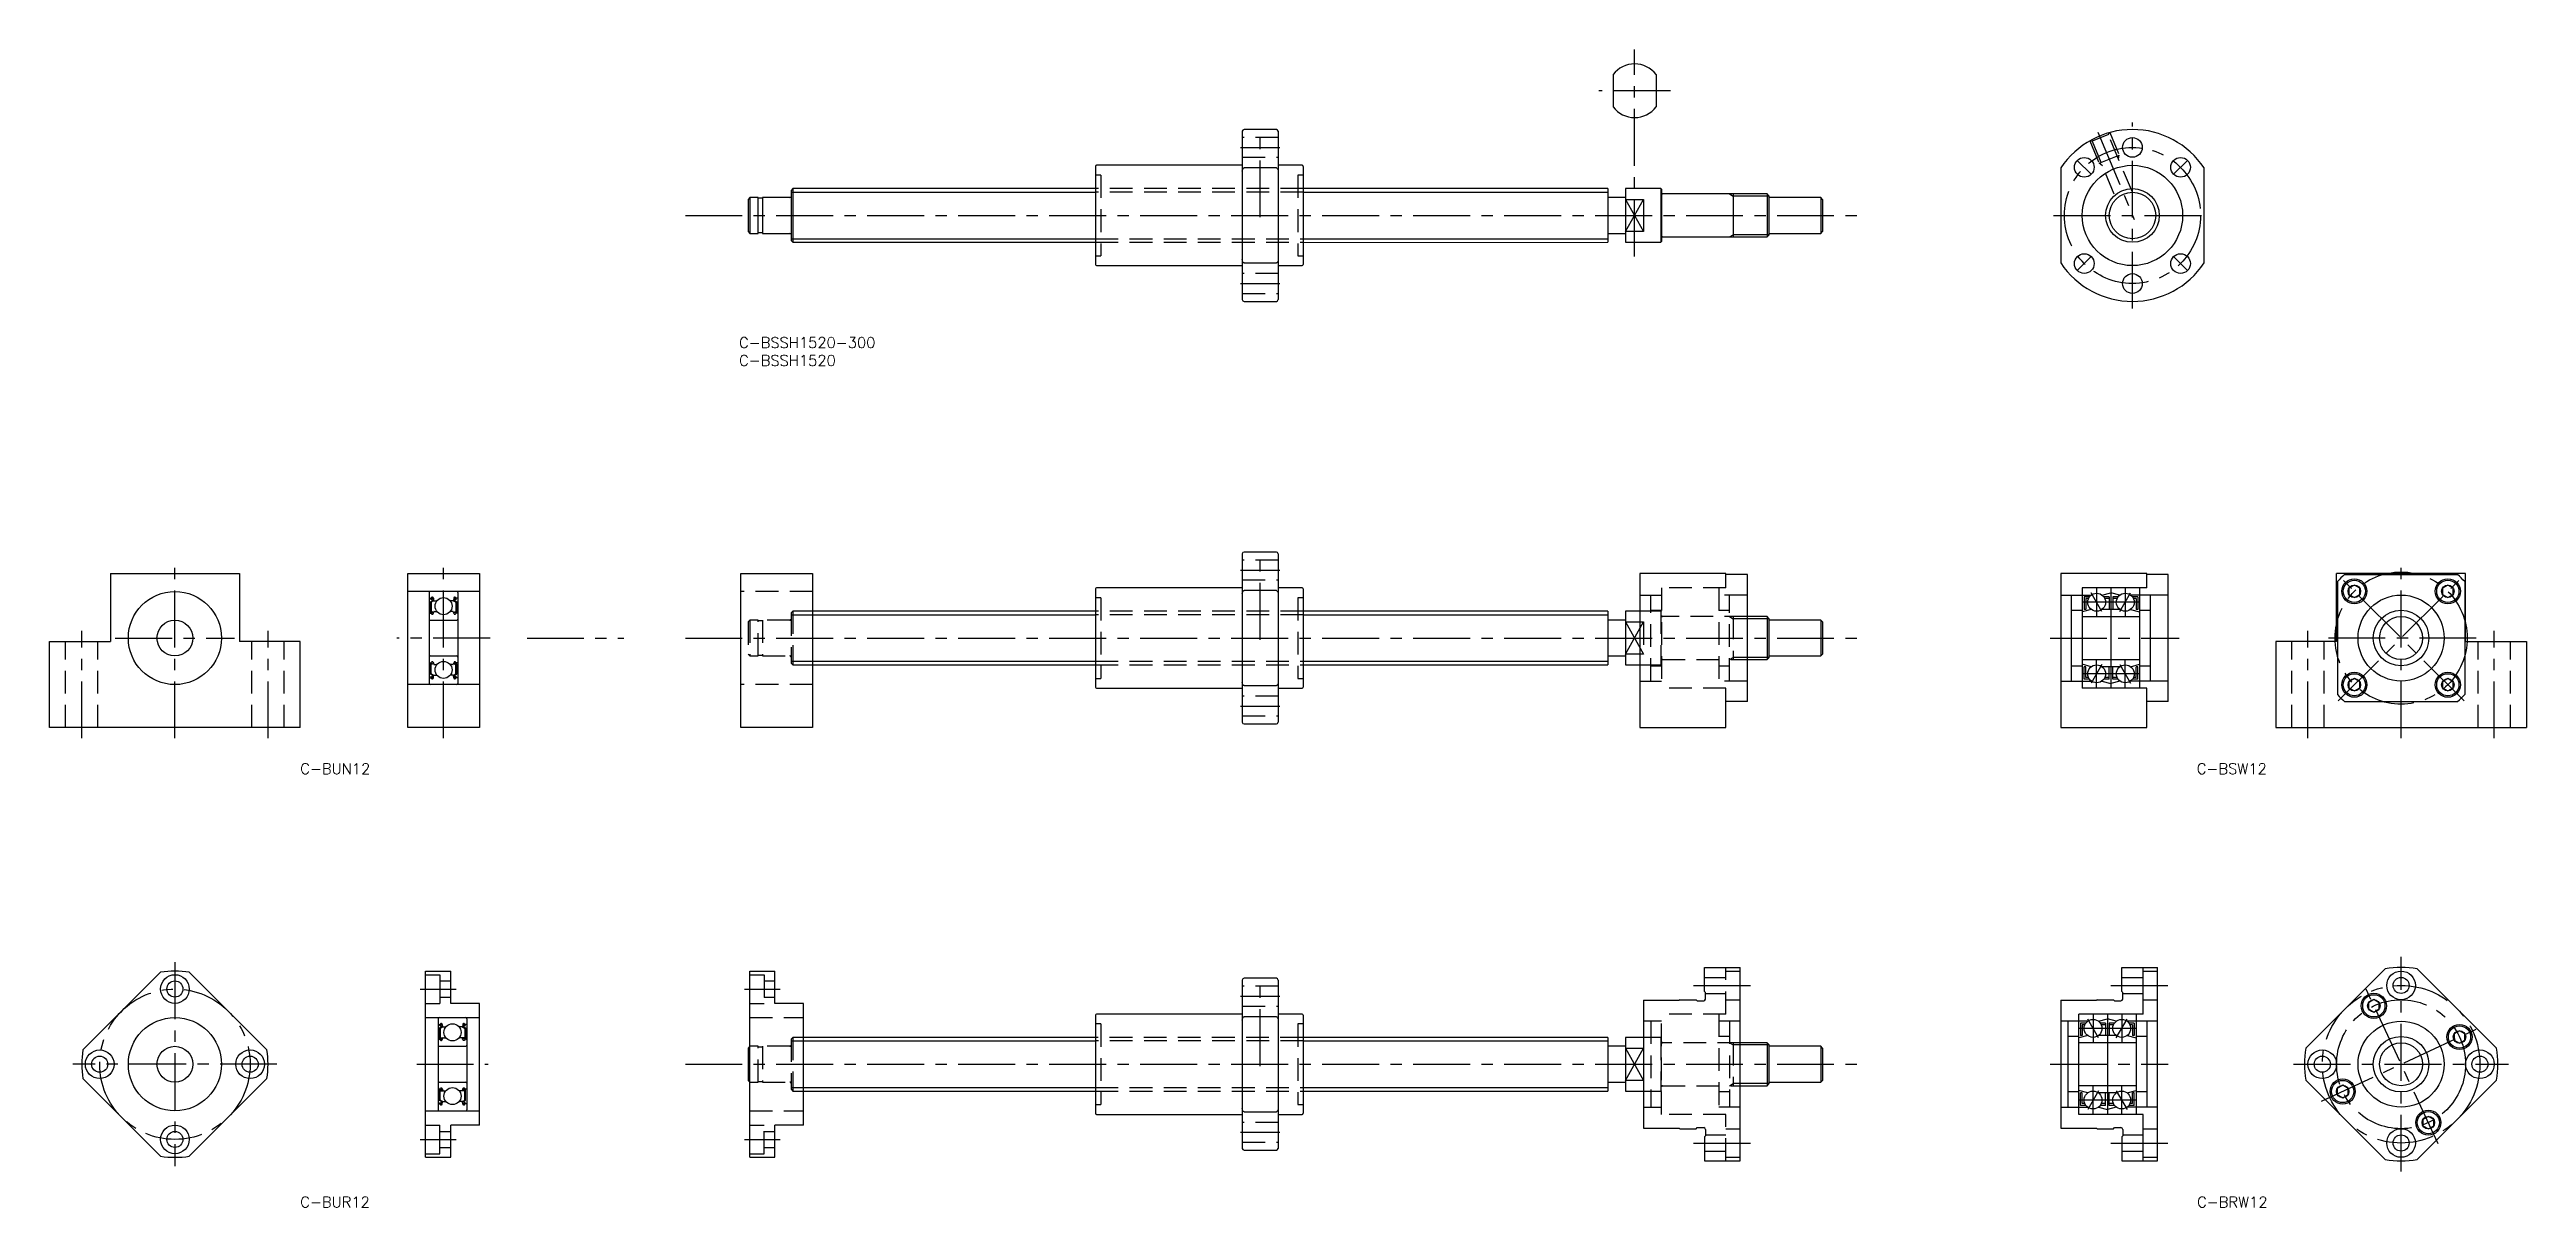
# Model space of a CAD drawing. Extents: x -193 to 499, y -243 to 80.
import ezdxf

# ---------------------------------------------------------------- set-up
doc = ezdxf.new("R2010")
doc.units = 0
doc.header["$LTSCALE"] = 0.5
doc.linetypes.add('CENTER', pattern=[50.8, 31.75, -6.35, 6.35, -6.35])
doc.linetypes.add('DASHED', pattern=[19.05, 12.7, -6.35])
for name, color, linetype in [('MSM_CENTER', 1, 'CENTER'), ('MSM_CONTINUOUS', 7, 'CONTINUOUS'), ('MSM_DASHED', 4, 'DASHED'), ('MSM_NARROW', 5, 'CONTINUOUS'), ('MSM_PART_NUMBER', 7, 'CONTINUOUS')]:
    doc.layers.add(name, color=color, linetype=linetype)
doc.styles.get("Standard").update_dxf_attribs({"font": 'txt.shx', "height": 3, "bigfont": 'bigfont.shx'})

# ---------------------------------------------------------------- blocks, each defined once
blk = doc.blocks.new('*U16')
at = {"layer": 'MSM_PART_NUMBER'}
blk.add_text('C-BSSH1520-300', height=3, dxfattribs=at).set_placement((0, -3))
blk = doc.blocks.new('*U17')
at = {"layer": 'MSM_PART_NUMBER'}
blk.add_text('C-BSSH1520', height=3, dxfattribs=at).set_placement((0, -8))
blk = doc.blocks.new('*U18')
at = {"layer": 'MSM_PART_NUMBER'}
blk.add_text('C-BSW12', height=3, dxfattribs=at).set_placement((406.96, -122))
blk = doc.blocks.new('*U19')
at = {"layer": 'MSM_PART_NUMBER'}
blk.add_text('C-BRW12', height=3, dxfattribs=at).set_placement((407.06, -243))
blk = doc.blocks.new('*U20')
at = {"layer": 'MSM_PART_NUMBER'}
blk.add_text('C-BUN12', height=3, dxfattribs=at).set_placement((-122.5, -122))
blk = doc.blocks.new('*U21')
at = {"layer": 'MSM_PART_NUMBER'}
blk.add_text('C-BUR12', height=3, dxfattribs=at).set_placement((-122.5, -243))

msp = doc.modelspace()

# ---------------------------------------------------------------- linework, layer by layer
at = {"layer": 'MSM_CENTER'}
for p, q in [((250, 22.5), (250, 80.33)), ((260, 68.83), (240, 68.83)), ((145.5, 33.5), (145.5, 58.5)), ((379.36, 57.28), (389.46, 32.89)), ((389, 8), (389, 60)), ((140, 53), (151, 53)), ((373.52, 49.48), (377.61, 45.39)), ((404.48, 49.48), (400.39, 45.39)), ((-15, 34), (315, 34)), ((367, 34), (411, 34)), ((373.52, 18.52), (377.61, 22.61)), ((404.48, 18.52), (400.39, 22.61)), ((140, 15), (151, 15)), ((145.5, -84.5), (145.5, -59.5)), ((140, -65), (151, -65)), ((446.43, -101.57), (481.57, -66.43)), ((481.57, -101.57), (446.43, -66.43)), ((464, -112), (464, -63)), ((391, -74), (375, -74)), ((380.5, -76.6), (377.5, -71.4)), ((379, -70), (379, -78)), ((385.5, -76.6), (388.5, -71.4)), ((387, -70), (387, -78)), ((438, -112), (438, -82)), ((490, -112), (490, -82)), ((-59.2, -84), (-32.2, -84)), ((-15, -84), (315, -84)), ((366, -84), (402, -84)), ((485, -84), (443, -84)), ((391, -94), (375, -94)), ((380.5, -91.4), (377.5, -96.6)), ((379, -98), (379, -90)), ((385.5, -91.4), (388.5, -96.6)), ((387, -98), (387, -90)), ((140, -103), (151, -103)), ((-157.5, -174.5), (-157.5, -231.5)), ((145.5, -203.5), (145.5, -178.5)), ((464, -233), (464, -173)), ((-89, -182), (-79, -182)), ((1.5, -182), (11.5, -182)), ((140, -184), (151, -184)), ((266.5, -181), (282.5, -181)), ((383, -181), (399, -181)), ((474.35, -225.2), (453.65, -180.8)), ((390, -193), (374, -193)), ((379.5, -195.6), (376.5, -190.4)), ((378, -189), (378, -197)), ((384.5, -195.6), (387.5, -190.4)), ((386, -189), (386, -197)), ((441.8, -213.35), (486.2, -192.65)), ((-129, -203), (-186, -203)), ((-90, -203), (-70, -203)), ((-15, -203), (315, -203)), ((366, -203), (399, -203)), ((434, -203), (494, -203)), ((390, -213), (374, -213)), ((379.5, -210.4), (376.5, -215.6)), ((378, -217), (378, -209)), ((384.5, -210.4), (387.5, -215.6)), ((386, -217), (386, -209)), ((-89, -224), (-79, -224)), ((1.5, -224), (11.5, -224)), ((140, -222), (151, -222)), ((266.5, -225), (282.5, -225)), ((383, -225), (399, -225))]:
    msp.add_line(p, q, dxfattribs=at)
at = {"layer": 'MSM_CENTER', "color": 1, "linetype": 'CENTER'}
for p, q in [((-157.5, -112), (-157.5, -63)), ((-82.5, -112), (-82.5, -63)), ((-183.5, -112), (-183.5, -82)), ((-131.5, -112), (-131.5, -82)), ((-174.15, -84), (-140.85, -84)), ((-69.5, -84), (-95.5, -84))]:
    msp.add_line(p, q, dxfattribs=at)
at = {"layer": 'MSM_CENTER'}
for centre, radius in [((389, 34), 19), ((464, -84), 18.45), ((-157.5, -203), 21), ((464, -203), 22), ((464, -203), 18)]:
    msp.add_circle(centre, radius, dxfattribs=at)
at = {"layer": 'MSM_CONTINUOUS'}
for p, q in [((244, 73.33), (244, 64.33)), ((256, 73.33), (256, 64.33)), ((140.5, 57.5), (140.5, 10.5)), ((150, 58), (141, 58)), ((150.5, 57.5), (150.5, 10.5)), ((15, 41.5), (14.5, 41)), ((99.5, 41.5), (15, 41.5)), ((15, 41.5), (15, 26.5)), ((99.5, 47.7), (99.5, 20.3)), ((140.5, 48), (99.8, 48)), ((140.5, 46.34), (140.53, 46.68)), ((140.53, 46.68), (140.62, 46.94)), ((140.62, 46.94), (140.74, 47.14)), ((140.74, 47.14), (140.84, 47.22)), ((140.84, 47.22), (140.94, 47.26)), ((140.94, 47.26), (141, 47.27)), ((150, 47.27), (141, 47.27)), ((150, 47.27), (150.04, 47.26)), ((150.04, 47.26), (150.13, 47.23)), ((150.13, 47.23), (150.24, 47.16)), ((150.24, 47.16), (150.36, 46.99)), ((150.36, 46.99), (150.47, 46.63)), ((150.47, 46.63), (150.5, 46.34)), ((157.2, 48), (150.5, 48)), ((157.5, 47.7), (157.5, 20.3)), ((242.5, 41.5), (157.5, 41.5)), ((242.5, 41.5), (242.5, 26.5)), ((247.5, 41.5), (247.5, 26.5)), ((257.3, 41.5), (247.5, 41.5)), ((257.5, 41.3), (257.3, 41.5)), ((257.3, 41.5), (257.3, 26.5)), ((369, 47.27), (369, 20.73)), ((409, 20.73), (409, 47.27)), ((3, 39), (2.5, 38.5)), ((2.5, 38.5), (2.5, 29.5)), ((5.35, 39), (3, 39)), ((3, 39), (3, 29)), ((5.35, 29), (5.35, 39)), ((6.5, 38.8), (5.35, 38.8)), ((14.2, 39), (6.5, 39)), ((6.5, 39), (6.5, 29)), ((14.5, 41), (14.5, 27)), ((247.5, 39), (242.5, 39)), ((247.5, 38.5), (252.5, 38.5)), ((252.5, 38.5), (252.5, 29.5)), ((257.5, 41.3), (257.5, 26.7)), ((287, 40), (257.8, 40)), ((277.5, 40), (277.5, 28)), ((287.5, 39.5), (287, 40)), ((287, 40), (287, 28)), ((287.5, 39.5), (287.5, 28.5)), ((302, 39), (287.5, 39)), ((302.5, 38.5), (302, 39)), ((302, 39), (302, 29)), ((302.5, 38.5), (302.5, 29.5)), ((2.5, 29.5), (3, 29)), ((3, 29), (5.35, 29)), ((5.35, 29.2), (6.5, 29.2)), ((6.5, 29), (14.2, 29)), ((242.5, 29), (247.5, 29)), ((252.5, 29.5), (247.5, 29.5)), ((257.8, 28), (287, 28)), ((287, 28), (287.5, 28.5)), ((287.5, 29), (302, 29)), ((302, 29), (302.5, 29.5)), ((14.5, 27), (15, 26.5)), ((15, 26.5), (99.5, 26.5)), ((140.53, 21.36), (140.5, 21.66)), ((140.57, 21.18), (140.53, 21.36)), ((140.64, 21.01), (140.57, 21.18)), ((140.76, 20.84), (140.64, 21.01)), ((140.87, 20.76), (140.76, 20.84)), ((140.97, 20.74), (140.87, 20.76)), ((150.16, 20.78), (150.05, 20.74)), ((150.26, 20.87), (150.16, 20.78)), ((150.38, 21.06), (150.26, 20.87)), ((150.47, 21.34), (150.38, 21.06)), ((150.5, 21.66), (150.47, 21.34)), ((157.5, 26.41), (242.5, 26.5)), ((247.5, 26.5), (257.3, 26.5)), ((257.3, 26.5), (257.5, 26.7)), ((99.8, 20), (140.5, 20)), ((140.99, 20.73), (140.97, 20.74)), ((141, 20.73), (140.99, 20.73)), ((141, 20.73), (150, 20.73)), ((150.03, 20.74), (150, 20.73)), ((150.05, 20.74), (150.03, 20.74)), ((150.5, 20), (157.2, 20)), ((141, 10), (150, 10)), ((140.5, -60.5), (140.5, -107.5)), ((150, -60), (141, -60)), ((150.5, -60.5), (150.5, -107.5)), ((-175.5, -66), (-175.5, -85)), ((-175.5, -66), (-139.5, -66)), ((-139.5, -66), (-139.5, -85)), ((-92.5, -109), (-92.5, -66)), ((-92.5, -66), (-72.5, -66)), ((-72.5, -66), (-72.5, -109)), ((0.5, -109), (0.5, -66)), ((0.5, -66), (20.5, -66)), ((20.5, -66), (20.5, -109)), ((251.5, -66), (251.5, -109)), ((275.5, -66), (251.5, -66)), ((275.5, -66.25), (275.5, -66)), ((281.5, -66.25), (275.5, -66.25)), ((281.5, -101.75), (281.5, -66.25)), ((369, -66), (369, -109)), ((393, -66), (369, -66)), ((393, -70), (393, -66)), ((399, -66.25), (393, -66.25)), ((399, -101.75), (399, -66.25)), ((446, -85), (446, -66)), ((482, -66), (446, -66)), ((446.25, -68.22), (446.25, -99.78)), ((448.22, -66.25), (479.78, -66.25)), ((481.75, -68.22), (481.75, -99.78)), ((482, -85), (482, -66)), ((-72.5, -71), (-92.5, -71)), ((-86.5, -71.3), (-86.5, -96.7)), ((-86.4, -72.9), (-86.04, -72.9)), ((-85.52, -73.5), (-86.17, -73.88)), ((-86.17, -73.88), (-86.17, -76.7)), ((-86.05, -72.91), (-85.88, -72.71)), ((-85.9, -73.33), (-86.04, -73.18)), ((-85.32, -73.62), (-85.97, -73.99)), ((-85.97, -73.99), (-85.97, -76.7)), ((-85.9, -73.04), (-85.73, -72.84)), ((-85.76, -73.18), (-85.9, -73.04)), ((-85.9, -73.33), (-85.76, -73.18)), ((-85.55, -72.9), (-85.52, -73.5)), ((-85.35, -72.88), (-85.3, -73.51)), ((-85.32, -73.25), (-85.32, -73.62)), ((-85.2, -73.6), (-84.35, -73.6)), ((-79.8, -73.6), (-80.65, -73.6)), ((-79.65, -72.88), (-79.7, -73.51)), ((-79.68, -73.25), (-79.68, -73.62)), ((-79.68, -73.62), (-79.03, -73.99)), ((-79.45, -72.9), (-79.48, -73.5)), ((-79.48, -73.5), (-78.83, -73.88)), ((-79.1, -73.04), (-79.27, -72.84)), ((-79.24, -73.18), (-79.1, -73.04)), ((-79.1, -73.33), (-79.24, -73.18)), ((-78.95, -72.91), (-79.12, -72.71)), ((-79.1, -73.33), (-78.96, -73.18)), ((-79.03, -73.99), (-79.03, -76.7)), ((-78.6, -72.9), (-78.96, -72.9)), ((-78.83, -73.88), (-78.83, -76.7)), ((-78.5, -71.3), (-78.5, -96.7)), ((99.5, -70.3), (99.5, -97.7)), ((140.5, -70), (99.8, -70)), ((140.5, -71.66), (140.53, -71.32)), ((140.53, -71.32), (140.62, -71.06)), ((140.62, -71.06), (140.74, -70.86)), ((140.74, -70.86), (140.84, -70.78)), ((140.84, -70.78), (140.94, -70.74)), ((140.94, -70.74), (141, -70.73)), ((150, -70.73), (141, -70.73)), ((150, -70.73), (150.04, -70.74)), ((150.04, -70.74), (150.13, -70.77)), ((150.13, -70.77), (150.24, -70.84)), ((150.24, -70.84), (150.36, -71.01)), ((150.36, -71.01), (150.47, -71.37)), ((150.47, -71.37), (150.5, -71.66)), ((157.2, -70), (150.5, -70)), ((157.5, -70.3), (157.5, -97.7)), ((369, -72), (377.5, -72)), ((372, -96), (372, -72)), ((393, -70), (375, -70)), ((375, -70), (375, -98)), ((377.5, -76), (375, -76.67)), ((375.5, -72.5), (375.5, -76)), ((377, -72.5), (375.5, -72.5)), ((376, -76), (375.5, -76)), ((376, -73), (376, -76)), ((376.71, -73), (376, -73)), ((380.5, -72), (383, -71.33)), ((385.5, -76), (380.5, -76)), ((382.5, -72.5), (381, -72.5)), ((382.5, -73), (381.29, -73)), ((382.5, -72.5), (382.5, -76)), ((383, -70), (383, -98)), ((385.5, -72), (383, -71.33)), ((383.5, -72.5), (383.5, -76)), ((385, -72.5), (383.5, -72.5)), ((384.71, -73), (383.5, -73)), ((399, -72), (388.5, -72)), ((388.5, -76), (391, -76.67)), ((390.5, -72.5), (389, -72.5)), ((390, -73), (389.29, -73)), ((390, -73), (390, -76)), ((390.5, -76), (390, -76)), ((390.5, -72.5), (390.5, -76)), ((391, -70), (391, -98)), ((394, -96), (394, -72)), ((450.95, -69.22), (449.45, -70.09)), ((449.45, -70.09), (449.45, -71.82)), ((449.45, -71.82), (450.95, -72.69)), ((452.45, -70.09), (450.95, -69.22)), ((450.95, -72.69), (452.45, -71.82)), ((452.45, -71.82), (452.45, -70.09)), ((477.05, -69.22), (475.55, -70.09)), ((475.55, -70.09), (475.55, -71.82)), ((475.55, -71.82), (477.05, -72.69)), ((478.55, -70.09), (477.05, -69.22)), ((477.05, -72.69), (478.55, -71.82)), ((478.55, -71.82), (478.55, -70.09)), ((-86.4, -77.05), (-86.05, -77.05)), ((-86.2, -79), (-78.8, -79)), ((-86.05, -77.05), (-85.86, -77.28)), ((-85.57, -76.7), (-85.97, -76.7)), ((-85.97, -76.9), (-85.57, -76.9)), ((-85.71, -77.35), (-85.61, -77.35)), ((-85.57, -76.9), (-85.57, -76.7)), ((-85.42, -77.22), (-85.22, -76.67)), ((-85.13, -76.6), (-84.35, -76.6)), ((-79.87, -76.6), (-80.65, -76.6)), ((-79.58, -77.22), (-79.78, -76.67)), ((-79.43, -76.7), (-79.03, -76.7)), ((-79.43, -76.9), (-79.43, -76.7)), ((-79.03, -76.9), (-79.43, -76.9)), ((-79.29, -77.35), (-79.39, -77.35)), ((-78.95, -77.05), (-79.14, -77.28)), ((-78.6, -77.05), (-78.95, -77.05)), ((99.5, -76.5), (20.5, -76.5)), ((242.5, -76.5), (157.5, -76.5)), ((242.5, -76.5), (242.5, -91.5)), ((247.5, -79), (242.5, -79)), ((247.5, -76.5), (247.5, -91.5)), ((251.5, -76.5), (247.5, -76.5)), ((247.5, -79.5), (251.5, -79.5)), ((287, -78), (281.5, -78)), ((287.5, -78.5), (287, -78)), ((287, -78), (287, -90)), ((287.5, -78.5), (287.5, -89.5)), ((302, -79), (287.5, -79)), ((302.5, -79.5), (302, -79)), ((302, -79), (302, -89)), ((302.5, -79.5), (302.5, -88.5)), ((372, -76.25), (375, -76.25)), ((375, -78), (391, -78)), ((391, -76.25), (394, -76.25)), ((-192.5, -109), (-192.5, -85)), ((-192.5, -85), (-175.5, -85)), ((-122.5, -85), (-139.5, -85)), ((-122.5, -109), (-122.5, -85)), ((-86.2, -89), (-78.8, -89)), ((242.5, -89), (247.5, -89)), ((251.5, -88.5), (247.5, -88.5)), ((287, -90), (287.5, -89.5)), ((287.5, -89), (302, -89)), ((302, -89), (302.5, -88.5)), ((429, -85), (429, -109)), ((446, -85), (429, -85)), ((482, -85), (499, -85)), ((499, -85), (499, -109)), ((-86.4, -90.95), (-86.05, -90.95)), ((-86.4, -95.1), (-86.04, -95.1)), ((-86.17, -94.12), (-86.17, -91.3)), ((-85.52, -94.5), (-86.17, -94.12)), ((-86.05, -90.95), (-85.86, -90.72)), ((-86.05, -95.09), (-85.88, -95.29)), ((-85.9, -94.67), (-86.04, -94.82)), ((-85.97, -91.1), (-85.57, -91.1)), ((-85.57, -91.3), (-85.97, -91.3)), ((-85.97, -94.01), (-85.97, -91.3)), ((-85.32, -94.38), (-85.97, -94.01)), ((-85.9, -94.67), (-85.76, -94.82)), ((-85.76, -94.82), (-85.9, -94.96)), ((-85.9, -94.96), (-85.73, -95.16)), ((-85.71, -90.65), (-85.61, -90.65)), ((-85.57, -91.1), (-85.57, -91.3)), ((-85.55, -95.1), (-85.52, -94.5)), ((-85.42, -90.78), (-85.22, -91.33)), ((-85.35, -95.12), (-85.3, -94.49)), ((-85.32, -94.75), (-85.32, -94.38)), ((-85.2, -94.4), (-84.35, -94.4)), ((-85.13, -91.4), (-84.35, -91.4)), ((-79.87, -91.4), (-80.65, -91.4)), ((-79.8, -94.4), (-80.65, -94.4)), ((-79.58, -90.78), (-79.78, -91.33)), ((-79.65, -95.12), (-79.7, -94.49)), ((-79.68, -94.38), (-79.03, -94.01)), ((-79.68, -94.75), (-79.68, -94.38)), ((-79.48, -94.5), (-78.83, -94.12)), ((-79.45, -95.1), (-79.48, -94.5)), ((-79.03, -91.1), (-79.43, -91.1)), ((-79.43, -91.1), (-79.43, -91.3)), ((-79.43, -91.3), (-79.03, -91.3)), ((-79.29, -90.65), (-79.39, -90.65)), ((-79.1, -94.96), (-79.27, -95.16)), ((-79.1, -94.67), (-79.24, -94.82)), ((-79.24, -94.82), (-79.1, -94.96)), ((-78.95, -90.95), (-79.14, -90.72)), ((-78.95, -95.09), (-79.12, -95.29)), ((-79.1, -94.67), (-78.96, -94.82)), ((-79.03, -94.01), (-79.03, -91.3)), ((-78.6, -95.1), (-78.96, -95.1)), ((-78.6, -90.95), (-78.95, -90.95)), ((-78.83, -94.12), (-78.83, -91.3)), ((20.5, -91.5), (99.5, -91.5)), ((140.53, -96.64), (140.5, -96.34)), ((140.57, -96.82), (140.53, -96.64)), ((150.47, -96.66), (150.38, -96.94)), ((150.5, -96.34), (150.47, -96.66)), ((157.5, -91.5), (242.5, -91.5)), ((247.5, -91.5), (251.5, -91.5)), ((281.5, -90), (287, -90)), ((369, -96), (377.5, -96)), ((372, -91.75), (375, -91.75)), ((375, -90), (391, -90)), ((377.5, -92), (375, -91.33)), ((375.5, -95.5), (375.5, -92)), ((376, -92), (375.5, -92)), ((377, -95.5), (375.5, -95.5)), ((376, -95), (376, -92)), ((376.71, -95), (376, -95)), ((385.5, -92), (380.5, -92)), ((380.5, -96), (383, -96.67)), ((382.5, -95.5), (381, -95.5)), ((382.5, -95), (381.29, -95)), ((382.5, -95.5), (382.5, -92)), ((385.5, -96), (383, -96.67)), ((383.5, -95.5), (383.5, -92)), ((384.71, -95), (383.5, -95)), ((385, -95.5), (383.5, -95.5)), ((388.5, -92), (391, -91.33)), ((399, -96), (388.5, -96)), ((390.5, -95.5), (389, -95.5)), ((390, -95), (389.29, -95)), ((390, -95), (390, -92)), ((390.5, -92), (390, -92)), ((390.5, -95.5), (390.5, -92)), ((391, -91.75), (394, -91.75)), ((450.95, -95.31), (449.45, -96.18)), ((449.45, -96.18), (449.45, -97.91)), ((452.45, -96.18), (450.95, -95.31)), ((452.45, -97.91), (452.45, -96.18)), ((477.05, -95.31), (475.55, -96.18)), ((475.55, -96.18), (475.55, -97.91)), ((478.55, -96.18), (477.05, -95.31)), ((478.55, -97.91), (478.55, -96.18)), ((-72.5, -97), (-92.35, -97)), ((99.8, -98), (140.5, -98)), ((140.64, -96.99), (140.57, -96.82)), ((140.76, -97.16), (140.64, -96.99)), ((140.87, -97.24), (140.76, -97.16)), ((140.97, -97.26), (140.87, -97.24)), ((140.99, -97.27), (140.97, -97.26)), ((141, -97.27), (140.99, -97.27)), ((141, -97.27), (150, -97.27)), ((150.03, -97.26), (150, -97.27)), ((150.05, -97.26), (150.03, -97.26)), ((150.16, -97.22), (150.05, -97.26)), ((150.26, -97.13), (150.16, -97.22)), ((150.38, -96.94), (150.26, -97.13)), ((150.5, -98), (157.2, -98)), ((275.5, -109), (275.5, -101.75)), ((281.5, -101.75), (275.5, -101.75)), ((393, -98), (375, -98)), ((393, -109), (393, -98)), ((399, -101.75), (393, -101.75)), ((448.22, -101.75), (479.78, -101.75)), ((449.45, -97.91), (450.95, -98.78)), ((450.95, -98.78), (452.45, -97.91)), ((475.55, -97.91), (477.05, -98.78)), ((477.05, -98.78), (478.55, -97.91)), ((-122.5, -109), (-192.5, -109)), ((-72.5, -109), (-92.5, -109)), ((20.5, -109), (0.5, -109)), ((141, -108), (150, -108)), ((251.5, -109), (275.5, -109)), ((369, -109), (393, -109)), ((429, -109), (499, -109)), ((-161.51, -177.31), (-183.19, -198.99)), ((-153.49, -177.31), (-131.81, -198.99)), ((-87.5, -229), (-87.5, -177)), ((-87.5, -177), (-80.5, -177)), ((-87.5, -178), (-83.5, -178)), ((-83.5, -178), (-83.5, -186)), ((-83.5, -179.75), (-80.5, -179.75)), ((-80.5, -186), (-80.5, -177)), ((3, -229), (3, -177)), ((3, -177), (10, -177)), ((10, -186), (10, -177)), ((140.5, -179.5), (140.5, -226.5)), ((150, -179), (141, -179)), ((150.5, -179.5), (150.5, -226.5)), ((269.5, -182.7), (269.5, -176)), ((269.5, -176), (279.5, -176)), ((279.5, -230), (279.5, -176)), ((386, -182.7), (386, -176)), ((386, -176), (396, -176)), ((386, -178.75), (392, -178.75)), ((392, -189), (392, -176)), ((392, -177), (396, -177)), ((396, -230), (396, -176)), ((459.51, -176.38), (437.38, -198.51)), ((490.62, -198.51), (468.49, -176.38)), ((-87.5, -186), (-83.5, -186)), ((-83.5, -184.25), (-80.5, -184.25)), ((-72.5, -186), (-80.5, -186)), ((-72.5, -220), (-72.5, -186)), ((18, -186), (10, -186)), ((18, -220), (18, -186)), ((252.5, -185.15), (262.5, -185.15)), ((252.5, -185.15), (252.5, -220.85)), ((262.65, -185), (262.5, -185.15)), ((262.65, -185), (267.2, -185)), ((267.2, -185), (267.5, -185.3)), ((267.5, -185.3), (269.3, -185.3)), ((269.5, -182.7), (269.8, -183)), ((269.8, -184.8), (269.8, -183)), ((369, -185.15), (379, -185.15)), ((369, -185.15), (369, -220.85)), ((379.15, -185), (379, -185.15)), ((379.15, -185), (383.7, -185)), ((383.7, -185), (384, -185.3)), ((384, -185.3), (385.8, -185.3)), ((386, -182.7), (386.3, -183)), ((386.3, -184.8), (386.3, -183)), ((386.3, -183.25), (392, -183.25)), ((392, -185), (396, -185)), ((456.39, -184.95), (454.89, -185.82)), ((454.89, -185.82), (454.89, -187.55)), ((457.89, -185.82), (456.39, -184.95)), ((457.89, -187.55), (457.89, -185.82)), ((-87.5, -190), (-72.5, -190)), ((-84, -190.3), (-84, -215.7)), ((-83.9, -191.9), (-83.54, -191.9)), ((-83.02, -192.5), (-83.67, -192.88)), ((-83.67, -192.88), (-83.67, -195.7)), ((-83.55, -191.91), (-83.38, -191.71)), ((-83.4, -192.33), (-83.54, -192.18)), ((-82.82, -192.62), (-83.47, -192.99)), ((-83.47, -192.99), (-83.47, -195.7)), ((-83.4, -192.04), (-83.23, -191.84)), ((-83.26, -192.18), (-83.4, -192.04)), ((-83.4, -192.33), (-83.26, -192.18)), ((-83.05, -191.9), (-83.02, -192.5)), ((-82.85, -191.88), (-82.8, -192.51)), ((-82.82, -192.25), (-82.82, -192.62)), ((-82.7, -192.6), (-81.85, -192.6)), ((-77.3, -192.6), (-78.15, -192.6)), ((-77.15, -191.88), (-77.2, -192.51)), ((-77.18, -192.25), (-77.18, -192.62)), ((-77.18, -192.62), (-76.53, -192.99)), ((-76.95, -191.9), (-76.98, -192.5)), ((-76.98, -192.5), (-76.33, -192.88)), ((-76.6, -192.04), (-76.77, -191.84)), ((-76.74, -192.18), (-76.6, -192.04)), ((-76.6, -192.33), (-76.74, -192.18)), ((-76.45, -191.91), (-76.62, -191.71)), ((-76.6, -192.33), (-76.46, -192.18)), ((-76.53, -192.99), (-76.53, -195.7)), ((-76.1, -191.9), (-76.46, -191.9)), ((-76.33, -192.88), (-76.33, -195.7)), ((-76, -190.3), (-76, -215.7)), ((99.5, -189.3), (99.5, -216.7)), ((140.5, -189), (99.8, -189)), ((140.5, -190.66), (140.53, -190.32)), ((140.53, -190.32), (140.62, -190.06)), ((140.62, -190.06), (140.74, -189.86)), ((140.74, -189.86), (140.84, -189.78)), ((140.84, -189.78), (140.94, -189.74)), ((140.94, -189.74), (141, -189.73)), ((150, -189.73), (141, -189.73)), ((150, -189.73), (150.04, -189.74)), ((150.04, -189.74), (150.13, -189.77)), ((150.13, -189.77), (150.24, -189.84)), ((150.24, -189.84), (150.36, -190.01)), ((150.36, -190.01), (150.47, -190.37)), ((150.47, -190.37), (150.5, -190.66)), ((157.2, -189), (150.5, -189)), ((157.5, -189.3), (157.5, -216.7)), ((376.5, -191), (369, -191)), ((371, -191), (371, -215)), ((392, -189), (374, -189)), ((374, -217), (374, -189)), ((374.5, -191.5), (374.5, -195)), ((376, -191.5), (374.5, -191.5)), ((375, -192), (375, -195)), ((375.71, -192), (375, -192)), ((379.5, -191), (382, -190.33)), ((381.5, -191.5), (380, -191.5)), ((381.5, -192), (380.29, -192)), ((381.5, -191.5), (381.5, -195)), ((382, -189), (382, -217)), ((384.5, -191), (382, -190.33)), ((382.5, -191.5), (382.5, -195)), ((384, -191.5), (382.5, -191.5)), ((383.71, -192), (382.5, -192)), ((396, -191), (387.5, -191)), ((389.5, -191.5), (388, -191.5)), ((389, -192), (388.29, -192)), ((389, -192), (389, -195)), ((389.5, -191.5), (389.5, -195)), ((390, -189), (390, -217)), ((393, -191), (393, -215)), ((454.89, -187.55), (456.39, -188.42)), ((456.39, -188.42), (457.89, -187.55)), ((-83.9, -196.05), (-83.55, -196.05)), ((-83.7, -198), (-76.3, -198)), ((-83.55, -196.05), (-83.36, -196.28)), ((-83.47, -195.6), (-81.85, -195.6)), ((-83.07, -195.7), (-83.47, -195.7)), ((-83.47, -195.9), (-83.07, -195.9)), ((-83.21, -196.35), (-83.11, -196.35)), ((-83.07, -195.9), (-83.07, -195.7)), ((-82.92, -196.22), (-82.72, -195.67)), ((-76.53, -195.6), (-78.15, -195.6)), ((-77.08, -196.22), (-77.28, -195.67)), ((-76.93, -195.7), (-76.53, -195.7)), ((-76.93, -195.9), (-76.93, -195.7)), ((-76.53, -195.9), (-76.93, -195.9)), ((-76.79, -196.35), (-76.89, -196.35)), ((-76.45, -196.05), (-76.64, -196.28)), ((-76.1, -196.05), (-76.45, -196.05)), ((3, -198), (2.5, -198.5)), ((2.5, -198.5), (2.5, -207.5)), ((99.5, -195.5), (18, -195.5)), ((242.5, -195.5), (157.42, -195.5)), ((242.5, -195.5), (242.5, -210.5)), ((247.5, -198), (242.5, -198)), ((247.5, -195.5), (247.5, -210.5)), ((252.4, -195.5), (247.5, -195.5)), ((247.5, -198.5), (252.5, -198.5)), ((287, -197), (279.5, -197)), ((287.5, -197.5), (287, -197)), ((287, -197), (287, -209)), ((287.5, -197.5), (287.5, -208.5)), ((302, -198), (287.5, -198)), ((302.5, -198.5), (302, -198)), ((302, -198), (302, -208)), ((302.5, -198.5), (302.5, -207.5)), ((374, -195.25), (371, -195.25)), ((376.5, -195), (374, -195.67)), ((390, -197), (374, -197)), ((375, -195), (374.5, -195)), ((384.5, -195), (379.5, -195)), ((387.5, -195), (390, -195.67)), ((389.5, -195), (389, -195)), ((393, -195.25), (390, -195.25)), ((480.31, -193.66), (478.81, -194.53)), ((478.81, -194.53), (478.81, -196.26)), ((478.81, -196.26), (480.31, -197.12)), ((481.81, -194.53), (480.31, -193.66)), ((480.31, -197.12), (481.81, -196.26)), ((481.81, -196.26), (481.81, -194.53)), ((-183.19, -207.01), (-161.51, -228.69)), ((-131.81, -207.01), (-153.49, -228.69)), ((-83.9, -209.95), (-83.55, -209.95)), ((-83.9, -214.1), (-83.54, -214.1)), ((-83.7, -208), (-76.3, -208)), ((-83.67, -213.12), (-83.67, -210.3)), ((-83.02, -213.5), (-83.67, -213.12)), ((-83.55, -209.95), (-83.36, -209.72)), ((-83.55, -214.09), (-83.38, -214.29)), ((-83.4, -213.67), (-83.54, -213.82)), ((-83.47, -210.1), (-83.07, -210.1)), ((-83.07, -210.3), (-83.47, -210.3)), ((-83.47, -213.01), (-83.47, -210.3)), ((-83.47, -210.4), (-81.85, -210.4)), ((-82.82, -213.38), (-83.47, -213.01)), ((-83.4, -213.67), (-83.26, -213.82)), ((-83.26, -213.82), (-83.4, -213.96)), ((-83.4, -213.96), (-83.23, -214.16)), ((-83.21, -209.65), (-83.11, -209.65)), ((-83.07, -210.1), (-83.07, -210.3)), ((-83.05, -214.1), (-83.02, -213.5)), ((-82.92, -209.78), (-82.72, -210.33)), ((-82.85, -214.12), (-82.8, -213.49)), ((-82.82, -213.75), (-82.82, -213.38)), ((-82.7, -213.4), (-81.85, -213.4)), ((-76.53, -210.4), (-78.15, -210.4)), ((-77.3, -213.4), (-78.15, -213.4)), ((-77.08, -209.78), (-77.28, -210.33)), ((-77.15, -214.12), (-77.2, -213.49)), ((-77.18, -213.38), (-76.53, -213.01)), ((-77.18, -213.75), (-77.18, -213.38)), ((-76.98, -213.5), (-76.33, -213.12)), ((-76.95, -214.1), (-76.98, -213.5)), ((-76.53, -210.1), (-76.93, -210.1)), ((-76.93, -210.1), (-76.93, -210.3)), ((-76.93, -210.3), (-76.53, -210.3)), ((-76.79, -209.65), (-76.89, -209.65)), ((-76.6, -213.96), (-76.77, -214.16)), ((-76.6, -213.67), (-76.74, -213.82)), ((-76.74, -213.82), (-76.6, -213.96)), ((-76.45, -209.95), (-76.64, -209.72)), ((-76.45, -214.09), (-76.62, -214.29)), ((-76.6, -213.67), (-76.46, -213.82)), ((-76.53, -213.01), (-76.53, -210.3)), ((-76.1, -214.1), (-76.46, -214.1)), ((-76.1, -209.95), (-76.45, -209.95)), ((-76.33, -213.12), (-76.33, -210.3)), ((2.5, -207.5), (3, -208)), ((18, -210.5), (99.5, -210.5)), ((157.5, -210.5), (242.5, -210.5)), ((242.5, -208), (247.5, -208)), ((252.5, -207.5), (247.5, -207.5)), ((247.5, -210.5), (252.4, -210.5)), ((279.5, -209), (287, -209)), ((287, -209), (287.5, -208.5)), ((287.5, -208), (302, -208)), ((302, -208), (302.5, -207.5)), ((374, -210.75), (371, -210.75)), ((390, -209), (374, -209)), ((376.5, -211), (374, -210.33)), ((374.5, -214.5), (374.5, -211)), ((375, -211), (374.5, -211)), ((375, -214), (375, -211)), ((375.71, -214), (375, -214)), ((384.5, -211), (379.5, -211)), ((381.5, -214), (380.29, -214)), ((381.5, -214.5), (381.5, -211)), ((382.5, -214.5), (382.5, -211)), ((383.71, -214), (382.5, -214)), ((387.5, -211), (390, -210.33)), ((389, -214), (388.29, -214)), ((389, -214), (389, -211)), ((389.5, -211), (389, -211)), ((389.5, -214.5), (389.5, -211)), ((393, -210.75), (390, -210.75)), ((437.38, -207.49), (459.51, -229.62)), ((447.69, -208.88), (446.19, -209.74)), ((446.19, -209.74), (446.19, -211.47)), ((446.19, -211.47), (447.69, -212.34)), ((449.19, -209.74), (447.69, -208.88)), ((447.69, -212.34), (449.19, -211.47)), ((449.19, -211.47), (449.19, -209.74)), ((468.49, -229.62), (490.62, -207.49)), ((-87.5, -216), (-72.5, -216)), ((-87.5, -220), (-83.5, -220)), ((-83.5, -228), (-83.5, -220)), ((-80.5, -229), (-80.5, -220)), ((-72.5, -220), (-80.5, -220)), ((10, -229), (10, -220)), ((18, -220), (10, -220)), ((99.8, -217), (140.5, -217)), ((140.53, -215.64), (140.5, -215.34)), ((140.57, -215.82), (140.53, -215.64)), ((140.64, -215.99), (140.57, -215.82)), ((140.76, -216.16), (140.64, -215.99)), ((140.87, -216.24), (140.76, -216.16)), ((140.97, -216.26), (140.87, -216.24)), ((140.99, -216.27), (140.97, -216.26)), ((141, -216.27), (140.99, -216.27)), ((141, -216.27), (150, -216.27)), ((150.03, -216.26), (150, -216.27)), ((150.05, -216.26), (150.03, -216.26)), ((150.16, -216.22), (150.05, -216.26)), ((150.26, -216.13), (150.16, -216.22)), ((150.38, -215.94), (150.26, -216.13)), ((150.47, -215.66), (150.38, -215.94)), ((150.5, -215.34), (150.47, -215.66)), ((150.5, -217), (157.2, -217)), ((252.5, -220.85), (262.5, -220.85)), ((262.65, -221), (262.5, -220.85)), ((262.65, -221), (267.2, -221)), ((267.2, -221), (267.5, -220.7)), ((267.5, -220.7), (269.3, -220.7)), ((269.8, -221.2), (269.8, -223)), ((369, -215), (376.5, -215)), ((369, -220.85), (379, -220.85)), ((392, -217), (374, -217)), ((376, -214.5), (374.5, -214.5)), ((379.15, -221), (379, -220.85)), ((379.15, -221), (383.7, -221)), ((379.5, -215), (382, -215.67)), ((381.5, -214.5), (380, -214.5)), ((384.5, -215), (382, -215.67)), ((384, -214.5), (382.5, -214.5)), ((383.7, -221), (384, -220.7)), ((384, -220.7), (385.8, -220.7)), ((386.3, -221.2), (386.3, -223)), ((396, -215), (387.5, -215)), ((389.5, -214.5), (388, -214.5)), ((392, -230), (392, -217)), ((392, -221), (396, -221)), ((471.61, -217.58), (470.11, -218.45)), ((470.11, -218.45), (470.11, -220.18)), ((470.11, -220.18), (471.61, -221.05)), ((473.11, -218.45), (471.61, -217.58)), ((471.61, -221.05), (473.11, -220.18)), ((473.11, -220.18), (473.11, -218.45)), ((-87.5, -228), (-83.5, -228)), ((-83.5, -221.75), (-80.5, -221.75)), ((-83.5, -226.25), (-80.5, -226.25)), ((141, -227), (150, -227)), ((269.5, -223.3), (269.8, -223)), ((269.5, -223.3), (269.8, -223)), ((269.5, -223.3), (269.5, -230)), ((386, -223.3), (386.3, -223)), ((386, -223.3), (386.3, -223)), ((386, -223.3), (386, -230)), ((386, -227.25), (392, -227.25)), ((386.3, -222.75), (392, -222.75)), ((-87.5, -229), (-80.5, -229)), ((3, -229), (10, -229)), ((269.5, -230), (279.5, -230)), ((386, -230), (396, -230)), ((392, -229), (396, -229))]:
    msp.add_line(p, q, dxfattribs=at)
for centre, radius in [((389, 53), 2.75), ((375.56, 47.44), 2.75), ((402.44, 47.44), 2.75), ((389, 34), 14), ((389, 34), 6.49), ((375.56, 20.56), 2.75), ((402.44, 20.56), 2.75), ((389, 15), 2.75), ((450.95, -70.95), 3.5), ((450.95, -70.95), 3.1), ((477.05, -70.95), 3.5), ((477.05, -70.95), 3.1), ((-157.5, -84), 13), ((-82.5, -75.1), 2.38), ((379, -74), 2.5), ((387, -74), 2.5), ((450.95, -70.95), 1.73), ((464, -84), 12), ((477.05, -70.95), 1.73), ((-157.5, -84), 5), ((464, -84), 7.75), ((464, -84), 6), ((-82.5, -92.9), 2.38), ((379, -94), 2.5), ((387, -94), 2.5), ((450.95, -97.05), 3.5), ((450.95, -97.05), 3.1), ((450.95, -97.05), 1.73), ((477.05, -97.05), 3.5), ((477.05, -97.05), 3.1), ((477.05, -97.05), 1.73), ((-157.5, -182), 4), ((-157.5, -182), 2.25), ((464, -181), 4), ((464, -181), 2.25), ((456.39, -186.69), 3.5), ((456.39, -186.69), 3.1), ((456.39, -186.69), 1.73), ((-157.5, -203), 13), ((-80, -194.1), 2.38), ((378, -193), 2.5), ((386, -193), 2.5), ((464, -203), 12), ((480.31, -195.39), 3.5), ((480.31, -195.39), 3.1), ((-178.5, -203), 4), ((-157.5, -203), 5), ((-136.5, -203), 4), ((442, -203), 4), ((464, -203), 7.75), ((464, -203), 6), ((480.31, -195.39), 1.73), ((486, -203), 4), ((-178.5, -203), 2.25), ((-136.5, -203), 2.25), ((442, -203), 2.25), ((447.69, -210.61), 3.5), ((486, -203), 2.25), ((-80, -211.9), 2.38), ((378, -213), 2.5), ((386, -213), 2.5), ((447.69, -210.61), 3.1), ((447.69, -210.61), 1.73), ((-157.5, -224), 4), ((464, -225), 4), ((471.61, -219.31), 3.5), ((471.61, -219.31), 3.1), ((471.61, -219.31), 1.73), ((-157.5, -224), 2.25), ((464, -225), 2.25)]:
    msp.add_circle(centre, radius, dxfattribs=at)
for centre, radius, start, end in [((250, 68.83), 7.5, 36.8699, 143.1301), ((250, 68.83), 7.5, 216.8699, 323.1301), ((141, 57.5), 0.5, 90, 180), ((150, 57.5), 0.5, 0, 90), ((389, 34), 24, 33.55731, 146.44269), ((99.8, 47.7), 0.3, 90, 180), ((157.2, 47.7), 0.3, 0, 90), ((14.2, 39.3), 0.3, 270, 0), ((257.8, 40.3), 0.3, 180, 270), ((14.2, 28.7), 0.3, 0, 90), ((257.8, 27.7), 0.3, 90, 180), ((99.8, 20.3), 0.3, 180, 270), ((157.2, 20.3), 0.3, 270, 0), ((389, 34), 24, 213.55731, 326.44269), ((141, 10.5), 0.5, 180, 270), ((150, 10.5), 0.5, 270, 0), ((141, -60.5), 0.5, 90, 180), ((150, -60.5), 0.5, 0, 90), ((464, -84), 23.75, 131.63707, 138.36293), ((464, -84), 23.75, 41.63707, 48.36293), ((-86.2, -71.3), 0.3, 90, 180), ((-86.4, -72.8), 0.1, 180, 270), ((-85.9, -73.04), 0.2, 140.13695, 225.00202), ((-85.65, -72.9), 0.3, 4.93539, 140.13695), ((-85.65, -72.9), 0.1, 3.10166, 139.95027), ((-85.2, -73.5), 0.1, 184.93539, 270), ((-79.8, -73.5), 0.1, 270, 355.06461), ((-79.35, -72.9), 0.3, 39.86305, 175.06461), ((-79.35, -72.9), 0.1, 40.04973, 176.89834), ((-79.1, -73.04), 0.2, 314.99798, 39.86305), ((-78.8, -71.3), 0.3, 0, 90), ((-78.6, -72.8), 0.1, 270, 0), ((99.8, -70.3), 0.3, 90, 180), ((157.2, -70.3), 0.3, 0, 90), ((-86.4, -77.15), 0.1, 90, 180.81025), ((-86.2, -78.7), 0.3, 180, 270), ((-85.97, -76.7), 0.2, 180, 270), ((-85.71, -77.15), 0.2, 219.97618, 270), ((-85.61, -77.15), 0.2, 270, 339.99156), ((-85.13, -76.7), 0.1, 90, 159.99156), ((-79.87, -76.7), 0.1, 20.00844, 90), ((-79.39, -77.15), 0.2, 200.00844, 270), ((-79.29, -77.15), 0.2, 270, 320.02382), ((-79.03, -76.7), 0.2, 270, 0), ((-78.8, -78.7), 0.3, 270, 0), ((-78.6, -77.15), 0.1, 359.18975, 90), ((-86.2, -89.3), 0.3, 90, 180), ((-78.8, -89.3), 0.3, 0, 90), ((-86.4, -90.85), 0.1, 179.18975, 270), ((-86.4, -95.2), 0.1, 90, 180), ((-86.2, -96.7), 0.3, 180, 270), ((-85.97, -91.3), 0.2, 90, 180), ((-85.9, -94.96), 0.2, 134.99798, 219.86305), ((-85.65, -95.1), 0.3, 219.86305, 355.06461), ((-85.71, -90.85), 0.2, 90, 140.02382), ((-85.65, -95.1), 0.1, 220.04973, 356.89834), ((-85.61, -90.85), 0.2, 20.00844, 90), ((-85.2, -94.5), 0.1, 90, 175.06461), ((-85.13, -91.3), 0.1, 200.00844, 270), ((-79.87, -91.3), 0.1, 270, 339.99156), ((-79.8, -94.5), 0.1, 4.93539, 90), ((-79.35, -95.1), 0.3, 184.93539, 320.13695), ((-79.39, -90.85), 0.2, 90, 159.99156), ((-79.35, -95.1), 0.1, 183.10166, 319.95027), ((-79.29, -90.85), 0.2, 39.97618, 90), ((-79.03, -91.3), 0.2, 0, 90), ((-79.1, -94.96), 0.2, 320.13695, 45.00202), ((-78.8, -96.7), 0.3, 270, 0), ((-78.6, -90.85), 0.1, 270, 0.81025), ((-78.6, -95.2), 0.1, 0, 90), ((99.8, -97.7), 0.3, 180, 270), ((157.2, -97.7), 0.3, 270, 0), ((464, -84), 23.75, 221.63707, 228.36293), ((464, -84), 23.75, 311.63707, 318.36293), ((141, -107.5), 0.5, 180, 270), ((150, -107.5), 0.5, 270, 0), ((-157.5, -203), 26, 81.12893, 98.87107), ((141, -179.5), 0.5, 90, 180), ((150, -179.5), 0.5, 0, 90), ((464, -203), 27, 80.43094, 99.56906), ((269.3, -184.8), 0.5, 270, 0), ((385.8, -184.8), 0.5, 270, 0), ((-83.7, -190.3), 0.3, 90, 180), ((-83.9, -191.8), 0.1, 180, 270), ((-83.4, -192.04), 0.2, 140.13695, 225.00202), ((-83.15, -191.9), 0.3, 4.93539, 140.13695), ((-83.15, -191.9), 0.1, 3.10166, 139.95027), ((-82.7, -192.5), 0.1, 184.93539, 270), ((-77.3, -192.5), 0.1, 270, 355.06461), ((-76.85, -191.9), 0.3, 39.86305, 175.06461), ((-76.85, -191.9), 0.1, 40.04973, 176.89834), ((-76.6, -192.04), 0.2, 314.99798, 39.86305), ((-76.3, -190.3), 0.3, 0, 90), ((-76.1, -191.8), 0.1, 270, 0), ((99.8, -189.3), 0.3, 90, 180), ((157.2, -189.3), 0.3, 0, 90), ((-157.5, -203), 26, 171.12893, 188.87107), ((-157.5, -203), 26, 351.12893, 8.87107), ((-83.9, -196.15), 0.1, 90, 180.81025), ((-83.7, -197.7), 0.3, 180, 270), ((-83.47, -195.7), 0.2, 180, 270), ((-83.21, -196.15), 0.2, 219.97618, 270), ((-83.11, -196.15), 0.2, 270, 339.99156), ((-82.63, -195.7), 0.1, 90, 159.99156), ((-77.37, -195.7), 0.1, 20.00844, 90), ((-76.89, -196.15), 0.2, 200.00844, 270), ((-76.79, -196.15), 0.2, 270, 320.02382), ((-76.53, -195.7), 0.2, 270, 0), ((-76.3, -197.7), 0.3, 270, 0), ((-76.1, -196.15), 0.1, 359.18975, 90), ((464, -203), 27, 170.43094, 189.56906), ((464, -203), 27, 350.43094, 9.56906), ((-83.7, -208.3), 0.3, 90, 180), ((-83.9, -209.85), 0.1, 179.18975, 270), ((-83.9, -214.2), 0.1, 90, 180), ((-83.47, -210.3), 0.2, 90, 180), ((-83.4, -213.96), 0.2, 134.99798, 219.86305), ((-83.15, -214.1), 0.3, 219.86305, 355.06461), ((-83.21, -209.85), 0.2, 90, 140.02382), ((-83.15, -214.1), 0.1, 220.04973, 356.89834), ((-83.11, -209.85), 0.2, 20.00844, 90), ((-82.7, -213.5), 0.1, 90, 175.06461), ((-82.63, -210.3), 0.1, 200.00844, 270), ((-77.37, -210.3), 0.1, 270, 339.99156), ((-77.3, -213.5), 0.1, 4.93539, 90), ((-76.85, -214.1), 0.3, 184.93539, 320.13695), ((-76.89, -209.85), 0.2, 90, 159.99156), ((-76.85, -214.1), 0.1, 183.10166, 319.95027), ((-76.79, -209.85), 0.2, 39.97618, 90), ((-76.53, -210.3), 0.2, 0, 90), ((-76.6, -213.96), 0.2, 320.13695, 45.00202), ((-76.3, -208.3), 0.3, 0, 90), ((-76.1, -209.85), 0.1, 270, 0.81025), ((-76.1, -214.2), 0.1, 0, 90), ((-83.7, -215.7), 0.3, 180, 270), ((-76.3, -215.7), 0.3, 270, 0), ((99.8, -216.7), 0.3, 180, 270), ((157.2, -216.7), 0.3, 270, 0), ((269.3, -221.2), 0.5, 0, 90), ((385.8, -221.2), 0.5, 0, 90), ((141, -226.5), 0.5, 180, 270), ((150, -226.5), 0.5, 270, 0), ((-157.5, -203), 26, 261.12893, 278.87107), ((464, -203), 27, 260.43094, 279.56906)]:
    msp.add_arc(centre, radius, start, end, dxfattribs=at)
at = {"layer": 'MSM_DASHED'}
for p, q in [((150.5, 55.75), (140.5, 55.75)), ((382.29, 56.61), (377.75, 54.73)), ((382.29, 56.61), (382.5, 57.1)), ((388.97, 40.49), (382.29, 56.61)), ((382.66, 57.15), (385.27, 50.85)), ((140.5, 50.25), (150.5, 50.25)), ((377.12, 54.85), (379.72, 48.56)), ((377.27, 54.93), (377.75, 54.73)), ((377.75, 54.73), (384.43, 38.61)), ((379.72, 48.56), (385.27, 50.85)), ((380.61, 47.84), (379.72, 48.56)), ((385.15, 49.72), (385.27, 50.85)), ((101, 45.25), (99.5, 45.25)), ((157.5, 41.5), (99.5, 41.5)), ((101, 45.25), (101, 22.75)), ((157.5, 45.25), (156, 45.25)), ((156, 45.25), (156, 22.75)), ((157.5, 40.49), (99.5, 40.49)), ((99.5, 27.51), (157.5, 27.51)), ((99.5, 26.5), (157.5, 26.5)), ((99.5, 22.75), (101, 22.75)), ((156, 22.75), (157.5, 22.75)), ((150.5, 17.75), (140.5, 17.75)), ((140.5, 12.25), (150.5, 12.25)), ((150.5, -62.25), (140.5, -62.25)), ((140.5, -67.75), (150.5, -67.75)), ((275.5, -70), (275.5, -66.25)), ((20.5, -71), (0.5, -71)), ((101, -72.75), (99.5, -72.75)), ((101, -72.75), (101, -95.25)), ((157.5, -72.75), (156, -72.75)), ((156, -72.75), (156, -95.25)), ((251.5, -72), (257.5, -72)), ((254.5, -96), (254.5, -72)), ((275.5, -70), (257.5, -70)), ((257.5, -70), (257.5, -98)), ((273.5, -70), (273.5, -98)), ((281.5, -72), (273.5, -72)), ((276.5, -96), (276.5, -72)), ((3, -79), (2.5, -79.5)), ((2.5, -79.5), (2.5, -88.5)), ((5.35, -79), (3, -79)), ((3, -79), (3, -89)), ((5.35, -89), (5.35, -79)), ((6.5, -79.2), (5.35, -79.2)), ((14.2, -79), (6.5, -79)), ((6.5, -79), (6.5, -89)), ((15, -76.5), (14.5, -77)), ((14.5, -77), (14.5, -91)), ((14.5, -77.51), (20.5, -77.51)), ((15, -76.5), (15, -91.5)), ((20.5, -76.5), (15, -76.5)), ((157.5, -76.5), (99.5, -76.5)), ((157.5, -77.51), (99.5, -77.51)), ((257.3, -76.5), (251.5, -76.5)), ((251.5, -79.5), (252.5, -79.5)), ((252.5, -79.5), (252.5, -88.5)), ((254.5, -76.25), (257.5, -76.25)), ((257.5, -76.7), (257.3, -76.5)), ((257.3, -76.5), (257.3, -91.5)), ((281.5, -78), (257.8, -78)), ((273.5, -76.25), (276.5, -76.25)), ((276.5, -78), (277.5, -78.61)), ((277.5, -78), (277.5, -90)), ((281.5, -78.61), (277.5, -78.61)), ((-188, -109), (-188, -85)), ((-179, -109), (-179, -85)), ((-136, -109), (-136, -85)), ((-127, -109), (-127, -85)), ((2.5, -88.5), (3, -89)), ((3, -89), (5.35, -89)), ((5.35, -88.8), (6.5, -88.8)), ((6.5, -89), (14.2, -89)), ((252.5, -88.5), (251.5, -88.5)), ((276.5, -90), (277.5, -89.39)), ((281.5, -89.39), (277.5, -89.39)), ((433.5, -109), (433.5, -85)), ((442.5, -109), (442.5, -85)), ((485.5, -109), (485.5, -85)), ((494.5, -109), (494.5, -85)), ((14.5, -90.49), (20.5, -90.49)), ((14.5, -91), (15, -91.5)), ((15, -91.5), (20.5, -91.5)), ((99.5, -90.49), (157.5, -90.49)), ((99.5, -91.5), (157.5, -91.5)), ((99.5, -95.25), (101, -95.25)), ((156, -95.25), (157.5, -95.25)), ((251.5, -91.5), (257.3, -91.5)), ((251.5, -96), (257.5, -96)), ((254.5, -91.75), (257.5, -91.75)), ((257.3, -91.5), (257.5, -91.3)), ((257.8, -90), (281.5, -90)), ((273.5, -91.75), (276.5, -91.75)), ((281.5, -96), (273.5, -96)), ((20.5, -97), (0.65, -97)), ((150.5, -100.25), (140.5, -100.25)), ((275.5, -98), (257.5, -98)), ((275.5, -101.75), (275.5, -98)), ((140.5, -105.75), (150.5, -105.75)), ((3, -178), (7, -178)), ((7, -178), (7, -186)), ((7, -179.75), (10, -179.75)), ((269.5, -178.75), (275.5, -178.75)), ((275.5, -189), (275.5, -176)), ((275.5, -177), (279.5, -177)), ((3, -186), (7, -186)), ((7, -184.25), (10, -184.25)), ((150.5, -181.25), (140.5, -181.25)), ((269.8, -183.25), (275.5, -183.25)), ((275.5, -185), (279.5, -185)), ((3, -190), (18, -190)), ((101, -191.75), (99.5, -191.75)), ((101, -191.75), (101, -214.25)), ((140.5, -186.75), (150.5, -186.75)), ((157.5, -191.75), (156, -191.75)), ((156, -191.75), (156, -214.25)), ((257.5, -191), (252.5, -191)), ((254.5, -191), (254.5, -215)), ((275.5, -189), (257.5, -189)), ((257.5, -217), (257.5, -189)), ((273.5, -189), (273.5, -217)), ((279.5, -191), (273.5, -191)), ((276.5, -191), (276.5, -215)), ((5.35, -198), (3, -198)), ((5.35, -208), (5.35, -198)), ((6.5, -198.2), (5.35, -198.2)), ((14.2, -198), (6.5, -198)), ((6.5, -198), (6.5, -208)), ((15, -195.5), (14.5, -196)), ((14.5, -196), (14.5, -210)), ((14.5, -196.51), (18, -196.51)), ((15, -195.5), (15, -210.5)), ((18, -195.5), (15, -195.5)), ((157.42, -195.5), (99.5, -195.5)), ((157.5, -196.51), (99.5, -196.51)), ((257.3, -195.5), (252.4, -195.5)), ((257.5, -195.7), (257.3, -195.5)), ((257.3, -195.5), (257.3, -210.5)), ((279.5, -197), (257.8, -197)), ((276.5, -195.25), (273.5, -195.25)), ((276.5, -197), (277.5, -197.61)), ((277.5, -197), (277.5, -209)), ((279.5, -197.61), (277.5, -197.61)), ((3, -208), (5.35, -208)), ((5.35, -207.8), (6.5, -207.8)), ((6.5, -208), (14.2, -208)), ((14.5, -209.49), (18, -209.49)), ((14.5, -210), (15, -210.5)), ((15, -210.5), (18, -210.5)), ((99.5, -209.49), (157.5, -209.49)), ((99.5, -210.5), (157.5, -210.5)), ((99.5, -214.25), (101, -214.25)), ((156, -214.25), (157.5, -214.25)), ((252.4, -210.5), (257.3, -210.5)), ((257.3, -210.5), (257.5, -210.3)), ((257.8, -209), (279.5, -209)), ((276.5, -210.75), (273.5, -210.75)), ((276.5, -209), (277.5, -208.39)), ((279.5, -208.39), (277.5, -208.39)), ((-80.5, -228), (-80.5, -220)), ((3, -216), (18, -216)), ((3, -220), (7, -220)), ((7, -228), (7, -220)), ((10, -228), (10, -220)), ((150.5, -219.25), (140.5, -219.25)), ((252.5, -215), (257.5, -215)), ((275.5, -217), (257.5, -217)), ((279.5, -215), (273.5, -215)), ((275.5, -230), (275.5, -217)), ((275.5, -221), (279.5, -221)), ((3, -228), (7, -228)), ((7, -221.75), (10, -221.75)), ((7, -226.25), (10, -226.25)), ((140.5, -224.75), (150.5, -224.75)), ((269.5, -227.25), (275.5, -227.25)), ((269.8, -222.75), (275.5, -222.75)), ((275.5, -229), (279.5, -229))]:
    msp.add_line(p, q, dxfattribs=at)
for centre, start, end in [((14.2, -78.7), 270, 0), ((257.8, -77.7), 180, 270), ((14.2, -89.3), 0, 90), ((257.8, -90.3), 90, 180), ((14.2, -197.7), 270, 0), ((257.8, -196.7), 180, 270), ((14.2, -208.3), 0, 90), ((257.8, -209.3), 90, 180)]:
    msp.add_arc(centre, 0.3, start, end, dxfattribs=at)
at = {"layer": 'MSM_NARROW'}
for p, q in [((14.5, 40.49), (99.5, 40.49)), ((157.5, 40.49), (242.5, 40.49)), ((247.5, 38.5), (252.5, 29.5)), ((247.5, 29.5), (252.5, 38.5)), ((276.5, 40), (277.5, 39.39)), ((287.5, 39.39), (277.5, 39.39)), ((276.5, 28), (277.5, 28.61)), ((287.5, 28.61), (277.5, 28.61)), ((14.5, 27.51), (99.5, 27.51)), ((157.5, 27.51), (242.5, 27.51)), ((20.5, -77.51), (99.5, -77.51)), ((157.5, -77.51), (242.5, -77.51)), ((247.5, -79.5), (252.5, -88.5)), ((247.5, -88.5), (252.5, -79.5)), ((287.5, -78.61), (281.5, -78.61)), ((287.5, -89.39), (281.5, -89.39)), ((20.5, -90.49), (99.5, -90.49)), ((157.5, -90.49), (242.5, -90.49)), ((18, -196.51), (99.5, -196.51)), ((157.5, -196.51), (242.5, -196.51)), ((247.5, -198.5), (252.5, -207.5)), ((247.5, -207.5), (252.5, -198.5)), ((287.5, -197.61), (279.5, -197.61)), ((18, -209.49), (99.5, -209.49)), ((157.5, -209.49), (242.5, -209.49)), ((287.5, -208.39), (279.5, -208.39))]:
    msp.add_line(p, q, dxfattribs=at)
msp.add_circle((389, 34), 7.5, dxfattribs=at)

# ---------------------------------------------------------------- block references
at = {"layer": 'MSM_CONTINUOUS'}
for name in ['*U16', '*U17', '*U20', '*U18', '*U21', '*U19']:
    msp.add_blockref(name, (0, 0), dxfattribs=at)

doc.saveas('drawing.dxf')
